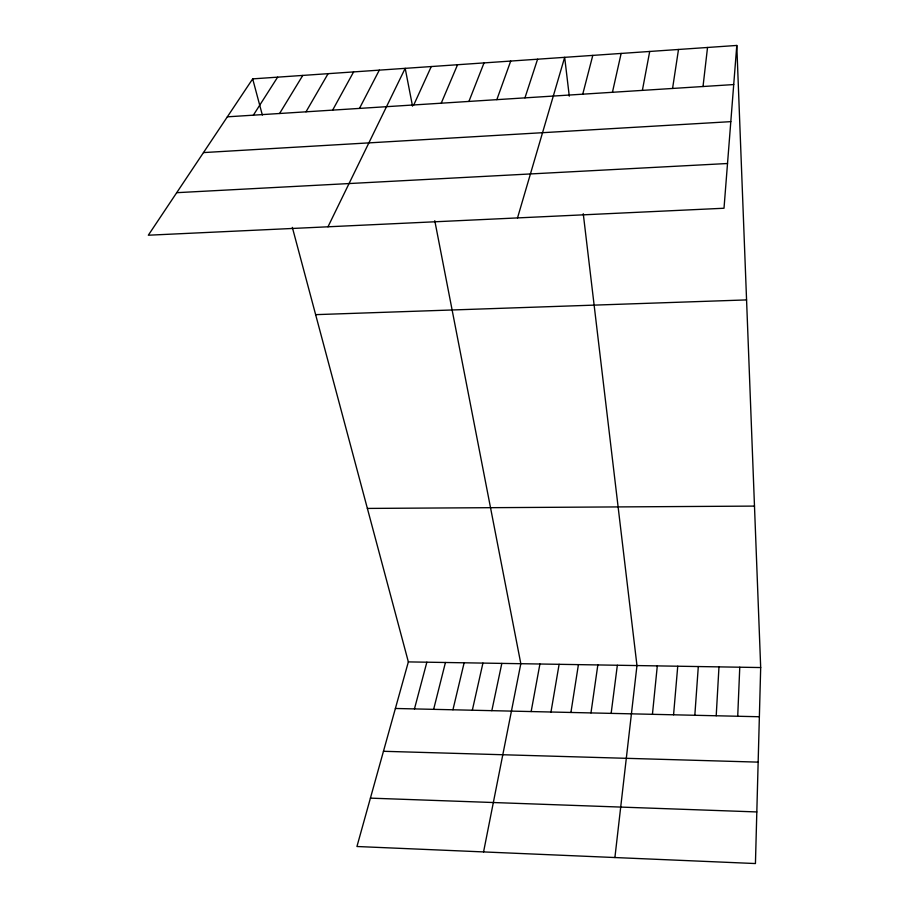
<?xml version="1.0" encoding="UTF-8"?>
<svg xmlns="http://www.w3.org/2000/svg" width="909" height="909" viewBox="0 0 909 909"><rect width="100%" height="100%" fill="white"/><g stroke="black" fill="none" stroke-linecap="round" stroke-linejoin="round"><path stroke-width="1.36" d="M736.79 45.45L724.007 208.241L148.315 235.215L252.679 78.878L736.79 45.45L760.685 667.547L755.436 863.55L356.942 846.506L408.357 661.9L292.334 227.386M737.722 716.258L739.767 667.206M716.212 715.769L718.974 666.876M694.828 715.281L698.305 666.547M673.569 714.792L677.739 666.217M652.435 714.315L657.298 665.888M614.904 857.539L636.97 665.558L583.26 213.706M703.021 86.514L707.532 47.473M611.143 713.372L617.347 665.252M590.975 712.917L597.838 664.934M672.569 88.457L678.5 49.472M570.92 712.463L578.419 664.627M550.979 712.008L559.115 664.309M531.151 711.554L539.923 664.002M642.379 90.377L649.708 51.461M483.565 851.915L520.823 663.695L434.775 220.694M491.826 710.668L501.825 663.4M472.328 710.224L482.929 663.093M612.439 92.286L621.142 53.438M452.932 709.781L464.135 662.797M433.638 709.338L445.444 662.491M582.749 94.184L592.793 55.392M414.459 708.906L426.855 662.195M517.516 217.921L564.671 57.335L569.284 96.161M524.947 97.865L537.583 59.21M496.825 99.66L510.71 61.062M468.919 101.433L484.031 62.903M441.229 103.206L457.557 64.732M413.765 104.955L431.275 66.55M327.979 226.796L405.187 68.345L412.527 106.137M359.464 108.41L379.303 70.141M332.637 110.125L353.601 71.913M306.003 111.818L328.092 73.674M279.586 113.5L302.777 75.424M253.361 115.17L277.631 77.163M227.352 116.829L733.722 84.56M203.48 152.587L730.813 121.647M176.71 192.685L727.518 163.506M315.639 314.65L746.562 299.913M367.372 508.426L754.481 506.097M408.357 661.9L760.685 667.547M395.381 708.475L759.367 716.746M383.462 751.288L758.151 762.128M370.418 798.136L756.811 811.942M252.679 78.878L262.349 115.068"/></g></svg>
